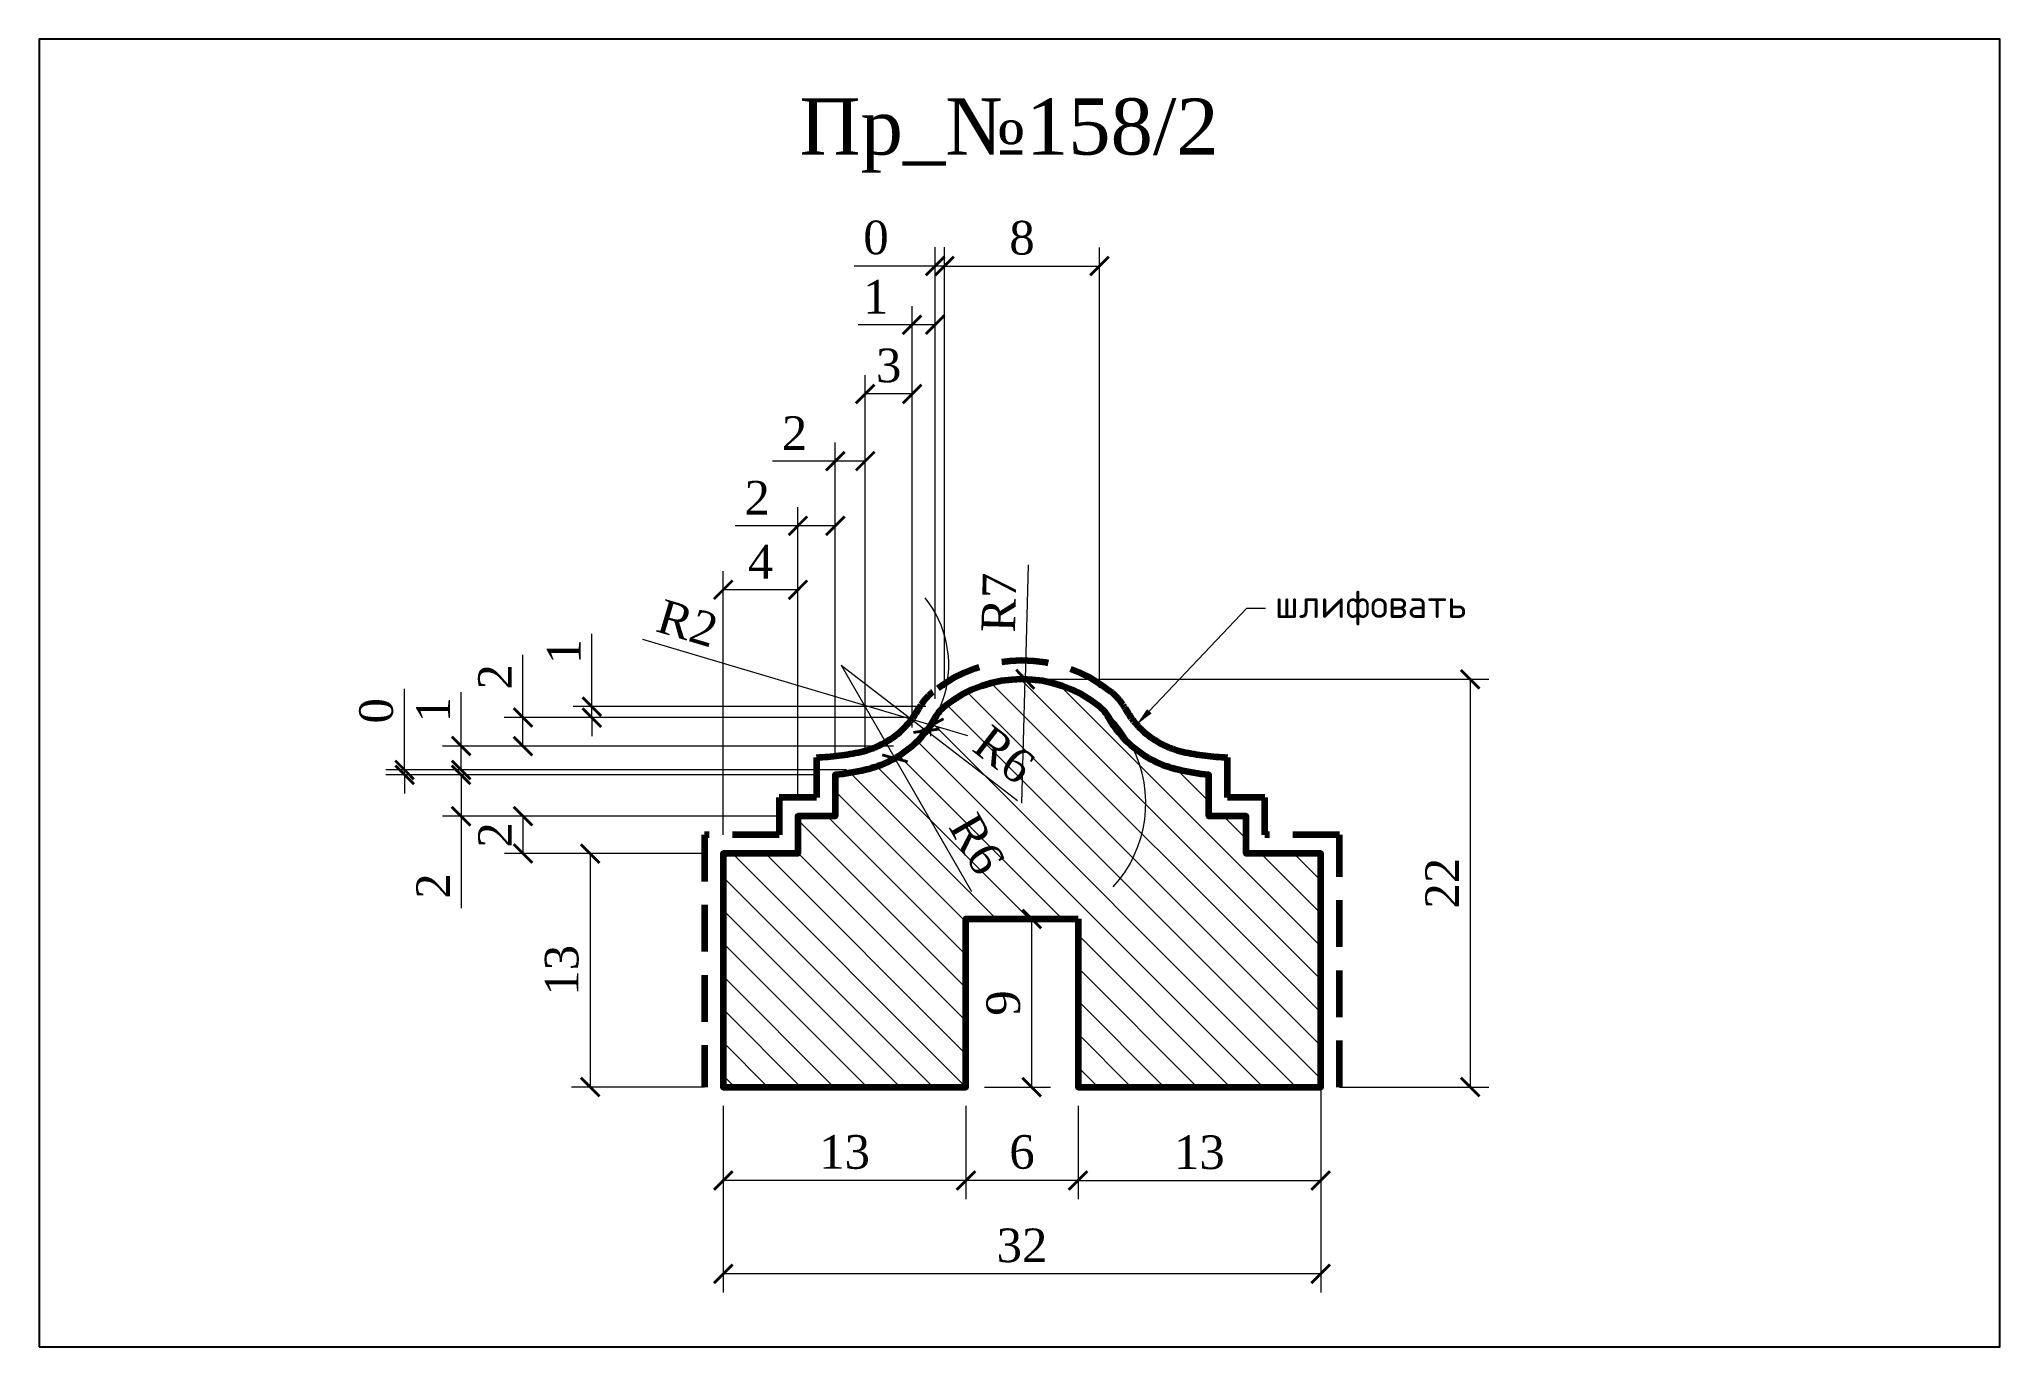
# Model space of a CAD drawing. Header units: millimetres. Extents: x 303725 to 303830, y -91577 to -91507.
import ezdxf
from ezdxf import colors
from ezdxf.entities.mleader import LeaderData, LeaderLine
from ezdxf.math import Vec2, Vec3

# ---------------------------------------------------------------- set-up
doc = ezdxf.new("R2010")
doc.units = ezdxf.units.MM
doc.header["$MEASUREMENT"] = 0
doc.linetypes.add('HIDDEN', pattern=[0.375, 0.25, -0.125])
doc.layers.add('Outside panel', color=7, linetype='Continuous', lineweight=18, true_color=0x7f5e57)
doc.layers.add('линия 50', color=1, linetype='Continuous', lineweight=211)
doc.layers.add('служебный слой РАЗМЕРЫ', color=7, linetype='Continuous', lineweight=9)
doc.layers.add('размеры в модели', color=7, linetype='Continuous')
doc.styles.add('ELECT', font='times.ttf')
doc.styles.get("Standard").update_dxf_attribs({"font": 'times.ttf'})
doc.styles.add('ЕСКД профили текст', font='isocpeur.ttf')
doc.dimstyles.new('M_1', dxfattribs={"dimtxt": 1.8, "dimasz": 1, "dimexe": 1, "dimexo": 1, "dimgap": 0.6, "dimtad": 1, "dimdec": 0, "dimdsep": 46, "dimtxsty": 'Standard', "dimblk": 'ARCHTICK', "dimcen": -5, "dimclrd": 7, "dimclre": 7, "dimclrt": 7, "dimadec": 0, "dimazin": 0, "dimtfac": 1, "dimtdec": 0, "dimtmove": 0, "dimatfit": 3, "dimfxl": 1, "dimtolj": 1, "dimtzin": 0, "dimlwd": 5, "dimlwe": 5, "dimarcsym": 0})

# ---------------------------------------------------------------- blocks, each defined once
blk = doc.blocks.new('_ArchTick')
at = {"color": 0, "linetype": 'ByBlock', "const_width": 0.15}
blk.add_lwpolyline([(-0.5, -0.5), (0.5, 0.5)], dxfattribs=at)
blk = doc.blocks.new('*D14')
at = {"layer": 'Defpoints', "color": 0, "ltscale": 1000, "transparency": 16777216}
for p in [(303777.7434726391, -91541.28741821244), (303777.5691366074, -91547.91653988791)]:
    blk.add_point(p, dxfattribs=at)
at = {"layer": 'размеры в модели', "color": 7, "lineweight": 5, "ltscale": 1000, "transparency": 16777216}
for p in [(303777.9048407878, -91535.15139984651), (303777.5691366074, -91547.91653988791)]:
    blk.add_line(p, (303777.7434726391, -91541.28741821244), dxfattribs=at)
blk.add_arc((303777.5691366074, -91547.91653988791), 6.631413668306777, 317.4527202321073, 97.13360862403772, dxfattribs=at)
at = {"layer": 'размеры в модели', "color": 7, "lineweight": 5, "ltscale": 1000, "transparency": 16777216, "rotation": 268.4935535198126}
blk.add_blockref('_ArchTick', (303777.7434726391, -91541.28741821244), dxfattribs=at)
at = {"layer": 'размеры в модели', "color": 7, "ltscale": 1000, "transparency": 16777216, "insert": (303776.3328021453, -91537.17984287831), "char_height": 1.8, "attachment_point": 5, "rotation": 88.49355351981255}
blk.add_mtext('\\A1;R7', dxfattribs=at)
blk = doc.blocks.new('*D13')
at = {"layer": 'Defpoints', "color": 0, "ltscale": 1000, "transparency": 16777216}
for p in [(303772.749054323, -91543.7383103206), (303774.6662773626, -91544.30774496858)]:
    blk.add_point(p, dxfattribs=at)
at = {"layer": 'размеры в модели', "color": 7, "lineweight": 5, "ltscale": 1000, "transparency": 16777216}
for p in [(303757.2442474432, -91539.13322574497), (303774.6662773626, -91544.30774496858)]:
    blk.add_line(p, (303772.749054323, -91543.7383103206), dxfattribs=at)
blk.add_arc((303774.6662773626, -91544.30774496858), 2.000000000465661, 134.8101578257375, 180.5005988042874, dxfattribs=at)
at = {"layer": 'размеры в модели', "color": 7, "lineweight": 5, "ltscale": 1000, "transparency": 16777216, "rotation": 343.4580475756085}
blk.add_blockref('_ArchTick', (303772.749054323, -91543.7383103206), dxfattribs=at)
at = {"layer": 'размеры в модели', "color": 7, "ltscale": 1000, "transparency": 16777216, "insert": (303759.658489861, -91538.28551700906), "char_height": 1.8, "attachment_point": 5, "rotation": 343.45804757560853}
blk.add_mtext('\\A1;R2', dxfattribs=at)
blk = doc.blocks.new('*D12')
at = {"layer": 'Defpoints', "color": 0, "ltscale": 1000, "transparency": 16777216}
for p in [(303767.8938503771, -91540.53074995901), (303772.4545479387, -91544.03983896789)]:
    blk.add_point(p, dxfattribs=at)
at = {"layer": 'размеры в модели', "color": 7, "lineweight": 5, "ltscale": 1000, "transparency": 16777216}
for p in [(303767.8938503771, -91540.53074995901), (303777.3316839799, -91547.79240186988)]:
    blk.add_line(p, (303772.4545479387, -91544.03983896789), dxfattribs=at)
at = {"layer": 'размеры в модели', "color": 7, "lineweight": 5, "ltscale": 1000, "transparency": 16777216, "rotation": 142.4246199548154}
blk.add_blockref('_ArchTick', (303772.4545479387, -91544.03983896789), dxfattribs=at)
at = {"layer": 'размеры в модели', "color": 7, "ltscale": 1000, "transparency": 16777216, "insert": (303776.6098712978, -91545.32475490581), "char_height": 1.8, "attachment_point": 5, "rotation": 322.4246199548154}
blk.add_mtext('\\A1;R6', dxfattribs=at)
blk = doc.blocks.new('*D11')
at = {"layer": 'Defpoints', "color": 0, "ltscale": 1000, "transparency": 16777216}
for p in [(303767.8938503773, -91540.53074995874), (303770.7654045015, -91545.51751693114)]:
    blk.add_point(p, dxfattribs=at)
at = {"layer": 'размеры в модели', "color": 7, "lineweight": 5, "ltscale": 1000, "transparency": 16777216}
for p in [(303767.8938503773, -91540.53074995874), (303774.8786060461, -91552.6605400909)]:
    blk.add_line(p, (303770.7654045015, -91545.51751693114), dxfattribs=at)
blk.add_arc((303767.8938503773, -91540.53074995874), 5.754447664658073, 289.9780544174308, 38.85187806397945, dxfattribs=at)
at = {"layer": 'размеры в модели', "color": 7, "lineweight": 5, "ltscale": 1000, "transparency": 16777216, "rotation": 119.934836171651}
blk.add_blockref('_ArchTick', (303770.7654045015, -91545.51751693114), dxfattribs=at)
at = {"layer": 'размеры в модели', "color": 7, "ltscale": 1000, "transparency": 16777216, "insert": (303775.1556099306, -91550.1044563803), "char_height": 1.8, "attachment_point": 5, "rotation": 299.93483617165106}
blk.add_mtext('\\A1;R6', dxfattribs=at)
blk = doc.blocks.new('*D9')
at = {"layer": 'Defpoints', "color": 0, "ltscale": 1000, "transparency": 16777216}
for p in [(303772.9195566989, -91519.16088406362), (303773.4127252282, -91542.74934609586), (303772.9195566989, -91543.33359563551)]:
    blk.add_point(p, dxfattribs=at)
at = {"layer": 'размеры в модели', "color": 7, "lineweight": 5, "ltscale": 1000, "transparency": 16777216}
for p, q in [((303772.9195566989, -91542.33359563551), (303772.9195566989, -91518.16088406362)), ((303773.4127252282, -91541.74934609586), (303773.4127252282, -91518.16088406362)), ((303772.9195566989, -91519.16088406362), (303768.5814168287, -91519.16088406362)), ((303773.4127252282, -91519.16088406362), (303772.9195566989, -91519.16088406362)), ((303773.4127252282, -91519.16088406362), (303774.4127252282, -91519.16088406362))]:
    blk.add_line(p, q, dxfattribs=at)
blk.add_blockref('_ArchTick', (303772.9195566989, -91519.16088406362), dxfattribs=at)
at = {"layer": 'размеры в модели', "color": 7, "lineweight": 5, "ltscale": 1000, "transparency": 16777216, "rotation": 180}
blk.add_blockref('_ArchTick', (303773.4127252282, -91519.16088406362), dxfattribs=at)
at = {"layer": 'размеры в модели', "color": 7, "ltscale": 1000, "transparency": 16777216, "insert": (303769.7504867638, -91517.6453108841), "char_height": 1.8, "attachment_point": 5}
blk.add_mtext('\\A1;0', dxfattribs=at)
blk = doc.blocks.new('*D8')
at = {"layer": 'Defpoints', "color": 0, "ltscale": 1000, "transparency": 16777216}
for p in [(303771.6835899532, -91522.30747037793), (303772.9195566989, -91543.33359563551), (303771.6835899532, -91544.86105501355)]:
    blk.add_point(p, dxfattribs=at)
at = {"layer": 'размеры в модели', "color": 7, "lineweight": 5, "ltscale": 1000, "transparency": 16777216}
for p, q in [((303771.6835899532, -91543.86105501355), (303771.6835899532, -91521.30747037793)), ((303772.9195566989, -91542.33359563551), (303772.9195566989, -91521.30747037793)), ((303771.6835899532, -91522.30747037793), (303768.7905834644, -91522.30747037793)), ((303772.9195566989, -91522.30747037793), (303771.6835899532, -91522.30747037793))]:
    blk.add_line(p, q, dxfattribs=at)
at = {"layer": 'размеры в модели', "color": 7, "lineweight": 5, "ltscale": 1000, "transparency": 16777216, "rotation": 180}
blk.add_blockref('_ArchTick', (303771.6835899532, -91522.30747037793), dxfattribs=at)
at = {"layer": 'размеры в модели', "color": 7, "lineweight": 5, "ltscale": 1000, "transparency": 16777216}
blk.add_blockref('_ArchTick', (303772.9195566989, -91522.30747037793), dxfattribs=at)
at = {"layer": 'размеры в модели', "color": 7, "ltscale": 1000, "transparency": 16777216, "insert": (303769.7370867088, -91520.80747037793), "char_height": 1.8, "attachment_point": 5}
blk.add_mtext('\\A1;1', dxfattribs=at)
blk = doc.blocks.new('*D7')
at = {"layer": 'Defpoints', "color": 0, "ltscale": 1000, "transparency": 16777216}
for p in [(303769.1727449144, -91526.010962515), (303771.6835899532, -91544.86105501355), (303769.1727449144, -91546.14128439725)]:
    blk.add_point(p, dxfattribs=at)
at = {"layer": 'размеры в модели', "color": 7, "lineweight": 5, "ltscale": 1000, "transparency": 16777216}
for p, q in [((303769.1727449144, -91545.14128439725), (303769.1727449144, -91525.010962515)), ((303771.6835899532, -91543.86105501355), (303771.6835899532, -91525.010962515)), ((303771.6835899532, -91526.010962515), (303769.1727449144, -91526.010962515))]:
    blk.add_line(p, q, dxfattribs=at)
at = {"layer": 'размеры в модели', "color": 7, "lineweight": 5, "ltscale": 1000, "transparency": 16777216, "rotation": 180}
blk.add_blockref('_ArchTick', (303769.1727449144, -91526.010962515), dxfattribs=at)
at = {"layer": 'размеры в модели', "color": 7, "lineweight": 5, "ltscale": 1000, "transparency": 16777216}
blk.add_blockref('_ArchTick', (303771.6835899532, -91526.010962515), dxfattribs=at)
at = {"layer": 'размеры в модели', "color": 7, "ltscale": 1000, "transparency": 16777216, "insert": (303770.4281674338, -91524.49538933548), "char_height": 1.8, "attachment_point": 5}
blk.add_mtext('\\A1;3', dxfattribs=at)
blk = doc.blocks.new('*D6')
at = {"layer": 'Defpoints', "color": 0, "ltscale": 1000, "transparency": 16777216}
for p in [(303767.5691366079, -91529.60635745303), (303769.1727449144, -91546.14128439725), (303767.5691366079, -91546.40330673885)]:
    blk.add_point(p, dxfattribs=at)
at = {"layer": 'размеры в модели', "color": 7, "lineweight": 5, "ltscale": 1000, "transparency": 16777216}
for p, q in [((303767.5691366079, -91545.40330673885), (303767.5691366079, -91528.60635745303)), ((303769.1727449144, -91545.14128439725), (303769.1727449144, -91528.60635745303)), ((303767.5691366079, -91529.60635745303), (303764.2076369683, -91529.60635745303)), ((303769.1727449144, -91529.60635745303), (303767.5691366079, -91529.60635745303))]:
    blk.add_line(p, q, dxfattribs=at)
at = {"layer": 'размеры в модели', "color": 7, "lineweight": 5, "ltscale": 1000, "transparency": 16777216, "rotation": 180}
blk.add_blockref('_ArchTick', (303767.5691366079, -91529.60635745303), dxfattribs=at)
at = {"layer": 'размеры в модели', "color": 7, "lineweight": 5, "ltscale": 1000, "transparency": 16777216}
blk.add_blockref('_ArchTick', (303769.1727449144, -91529.60635745303), dxfattribs=at)
at = {"layer": 'размеры в модели', "color": 7, "ltscale": 1000, "transparency": 16777216, "insert": (303765.3883867881, -91528.10635745303), "char_height": 1.8, "attachment_point": 5}
blk.add_mtext('\\A1;2', dxfattribs=at)
blk = doc.blocks.new('*D5')
at = {"layer": 'Defpoints', "color": 0, "ltscale": 1000, "transparency": 16777216}
for p in [(303765.5691366079, -91533.06710980395), (303767.5691366079, -91546.40330673885), (303765.5691366079, -91548.61732573011)]:
    blk.add_point(p, dxfattribs=at)
at = {"layer": 'размеры в модели', "color": 7, "lineweight": 5, "ltscale": 1000, "transparency": 16777216}
for p, q in [((303765.5691366079, -91547.61732573011), (303765.5691366079, -91532.06710980395)), ((303767.5691366079, -91545.40330673885), (303767.5691366079, -91532.06710980395)), ((303765.5691366079, -91533.06710980395), (303762.2076369683, -91533.06710980395)), ((303767.5691366079, -91533.06710980395), (303765.5691366079, -91533.06710980395))]:
    blk.add_line(p, q, dxfattribs=at)
at = {"layer": 'размеры в модели', "color": 7, "lineweight": 5, "ltscale": 1000, "transparency": 16777216, "rotation": 180}
blk.add_blockref('_ArchTick', (303765.5691366079, -91533.06710980395), dxfattribs=at)
at = {"layer": 'размеры в модели', "color": 7, "lineweight": 5, "ltscale": 1000, "transparency": 16777216}
blk.add_blockref('_ArchTick', (303767.5691366079, -91533.06710980395), dxfattribs=at)
at = {"layer": 'размеры в модели', "color": 7, "ltscale": 1000, "transparency": 16777216, "insert": (303763.3883867881, -91531.56710980395), "char_height": 1.8, "attachment_point": 5}
blk.add_mtext('\\A1;2', dxfattribs=at)
blk = doc.blocks.new('*D4')
at = {"layer": 'Defpoints', "color": 0, "ltscale": 1000, "transparency": 16777216}
for p in [(303761.5691366079, -91536.4933805167), (303765.5691366079, -91548.61732573011), (303761.5691366079, -91550.61732573011)]:
    blk.add_point(p, dxfattribs=at)
at = {"layer": 'размеры в модели', "color": 7, "lineweight": 5, "ltscale": 1000, "transparency": 16777216}
for p, q in [((303761.5691366079, -91549.61732573011), (303761.5691366079, -91535.4933805167)), ((303765.5691366079, -91547.61732573011), (303765.5691366079, -91535.4933805167)), ((303765.5691366079, -91536.4933805167), (303761.5691366079, -91536.4933805167))]:
    blk.add_line(p, q, dxfattribs=at)
at = {"layer": 'размеры в модели', "color": 7, "lineweight": 5, "ltscale": 1000, "transparency": 16777216, "rotation": 180}
blk.add_blockref('_ArchTick', (303761.5691366079, -91536.4933805167), dxfattribs=at)
at = {"layer": 'размеры в модели', "color": 7, "lineweight": 5, "ltscale": 1000, "transparency": 16777216}
blk.add_blockref('_ArchTick', (303765.5691366079, -91536.4933805167), dxfattribs=at)
at = {"layer": 'размеры в модели', "color": 7, "ltscale": 1000, "transparency": 16777216, "insert": (303763.5691366079, -91534.9933805167), "char_height": 1.8, "attachment_point": 5}
blk.add_mtext('\\A1;4', dxfattribs=at)
blk = doc.blocks.new('*D3')
at = {"layer": 'Defpoints', "color": 0, "ltscale": 1000, "transparency": 16777216}
for p in [(303777.5691366079, -91541.28512621949), (303793.5691366079, -91563.11732573011), (303801.5691366119, -91563.11732573011)]:
    blk.add_point(p, dxfattribs=at)
at = {"layer": 'размеры в модели', "color": 7, "lineweight": 5, "ltscale": 1000, "transparency": 16777216}
for p, q in [((303778.5691366079, -91541.28512621949), (303802.5691366119, -91541.28512621949)), ((303801.5691366119, -91541.28512621949), (303801.5691366119, -91563.11732573011)), ((303794.5691366079, -91563.11732573011), (303802.5691366119, -91563.11732573011))]:
    blk.add_line(p, q, dxfattribs=at)
for p, rotation in [((303801.5691366119, -91541.28512621949), 90), ((303801.5691366119, -91563.11732573011), 270)]:
    blk.add_blockref('_ArchTick', p, dxfattribs=dict(at, rotation=rotation))
at = {"layer": 'размеры в модели', "color": 7, "ltscale": 1000, "transparency": 16777216, "insert": (303800.0691366119, -91552.20122597474), "char_height": 1.8, "attachment_point": 5, "rotation": 90}
blk.add_mtext('\\A1;22', dxfattribs=at)
blk = doc.blocks.new('*D2')
at = {"layer": 'Defpoints', "color": 0, "ltscale": 1000, "transparency": 16777216}
for p in [(303754.5313963054, -91542.74934609586), (303773.4127252281, -91542.74934609586), (303772.9195566989, -91543.33359563551)]:
    blk.add_point(p, dxfattribs=at)
at = {"layer": 'размеры в модели', "color": 7, "lineweight": 5, "ltscale": 1000, "transparency": 16777216}
for p, q in [((303754.5313963054, -91542.74934609586), (303754.5313963054, -91538.85633960704)), ((303772.4127252281, -91542.74934609586), (303753.5313963054, -91542.74934609586)), ((303754.5313963054, -91543.33359563551), (303754.5313963054, -91542.74934609586)), ((303771.9195566989, -91543.33359563551), (303753.5313963054, -91543.33359563551)), ((303754.5313963054, -91543.33359563551), (303754.5313963054, -91544.33359563551))]:
    blk.add_line(p, q, dxfattribs=at)
for p, rotation in [((303754.5313963054, -91542.74934609586), 270), ((303754.5313963054, -91543.33359563551), 90)]:
    blk.add_blockref('_ArchTick', p, dxfattribs=dict(at, rotation=rotation))
at = {"layer": 'размеры в модели', "color": 7, "ltscale": 1000, "transparency": 16777216, "insert": (303753.0313963054, -91539.8028428514), "char_height": 1.8, "attachment_point": 5, "rotation": 90}
blk.add_mtext('\\A1;1', dxfattribs=at)
blk = doc.blocks.new('*D25')
at = {"layer": 'Defpoints', "color": 0, "ltscale": 1000, "transparency": 16777216}
for p in [(303750.843448377, -91543.33359563551), (303772.9195566989, -91543.33359563551), (303771.6835899532, -91544.86105501355)]:
    blk.add_point(p, dxfattribs=at)
at = {"layer": 'размеры в модели', "color": 7, "lineweight": 5, "ltscale": 1000, "transparency": 16777216}
for p, q in [((303750.843448377, -91543.33359563551), (303750.843448377, -91539.97209599601)), ((303771.9195566989, -91543.33359563551), (303749.843448377, -91543.33359563551)), ((303750.843448377, -91544.86105501355), (303750.843448377, -91543.33359563551)), ((303770.6835899532, -91544.86105501355), (303749.843448377, -91544.86105501355))]:
    blk.add_line(p, q, dxfattribs=at)
for p, rotation in [((303750.843448377, -91543.33359563551), 90), ((303750.843448377, -91544.86105501355), 270)]:
    blk.add_blockref('_ArchTick', p, dxfattribs=dict(at, rotation=rotation))
at = {"layer": 'размеры в модели', "color": 7, "ltscale": 1000, "transparency": 16777216, "insert": (303749.343448377, -91541.1528458157), "char_height": 1.8, "attachment_point": 5, "rotation": 90}
blk.add_mtext('\\A1;2', dxfattribs=at)
blk = doc.blocks.new('*D24')
at = {"layer": 'Defpoints', "color": 0, "ltscale": 1000, "transparency": 16777216}
for p in [(303747.5327593842, -91544.86105501355), (303771.6835899532, -91544.86105501355), (303769.1727449144, -91546.14128439725)]:
    blk.add_point(p, dxfattribs=at)
at = {"layer": 'размеры в модели', "color": 7, "lineweight": 5, "ltscale": 1000, "transparency": 16777216}
for p, q in [((303747.5327593842, -91544.86105501355), (303747.5327593842, -91541.96804852472)), ((303770.6835899532, -91544.86105501355), (303746.5327593842, -91544.86105501355)), ((303747.5327593842, -91546.14128439725), (303747.5327593842, -91544.86105501355)), ((303768.1727449144, -91546.14128439725), (303746.5327593842, -91546.14128439725))]:
    blk.add_line(p, q, dxfattribs=at)
for p, rotation in [((303747.5327593842, -91544.86105501355), 90), ((303747.5327593842, -91546.14128439725), 270)]:
    blk.add_blockref('_ArchTick', p, dxfattribs=dict(at, rotation=rotation))
at = {"layer": 'размеры в модели', "color": 7, "ltscale": 1000, "transparency": 16777216, "insert": (303746.0327593842, -91542.91455176908), "char_height": 1.8, "attachment_point": 5, "rotation": 90}
blk.add_mtext('\\A1;1', dxfattribs=at)
blk = doc.blocks.new('*D23')
at = {"layer": 'Defpoints', "color": 0, "ltscale": 1000, "transparency": 16777216}
for p in [(303744.5062237564, -91546.14128439725), (303769.1727449144, -91546.14128439725), (303767.5691366079, -91546.40330673885)]:
    blk.add_point(p, dxfattribs=at)
at = {"layer": 'размеры в модели', "color": 7, "lineweight": 5, "ltscale": 1000, "transparency": 16777216}
for p, q in [((303744.5062237564, -91546.14128439725), (303744.5062237564, -91541.80314452703)), ((303768.1727449144, -91546.14128439725), (303743.5062237564, -91546.14128439725)), ((303744.5062237564, -91546.40330673885), (303744.5062237564, -91546.14128439725)), ((303766.5691366079, -91546.40330673885), (303743.5062237564, -91546.40330673885)), ((303744.5062237564, -91546.40330673885), (303744.5062237564, -91547.40330673885))]:
    blk.add_line(p, q, dxfattribs=at)
for p, rotation in [((303744.5062237564, -91546.14128439725), 270), ((303744.5062237564, -91546.40330673885), 90)]:
    blk.add_blockref('_ArchTick', p, dxfattribs=dict(at, rotation=rotation))
at = {"layer": 'размеры в модели', "color": 7, "ltscale": 1000, "transparency": 16777216, "insert": (303742.9906505769, -91542.97221446208), "char_height": 1.8, "attachment_point": 5, "rotation": 90}
blk.add_mtext('\\A1;0', dxfattribs=at)
blk = doc.blocks.new('*D22')
at = {"layer": 'Defpoints', "color": 0, "ltscale": 1000, "transparency": 16777216}
for p in [(303747.5309456363, -91546.40330673885), (303767.5691366079, -91546.40330673885), (303765.5691366079, -91548.61732573011)]:
    blk.add_point(p, dxfattribs=at)
at = {"layer": 'размеры в модели', "color": 7, "lineweight": 5, "ltscale": 1000, "transparency": 16777216}
for p, q in [((303766.5691366079, -91546.40330673885), (303746.5309456363, -91546.40330673885)), ((303747.5309456363, -91546.40330673885), (303747.5309456363, -91548.61732573011)), ((303764.5691366079, -91548.61732573011), (303746.5309456363, -91548.61732573011)), ((303747.5309456363, -91548.61732573011), (303747.5309456363, -91553.53289890979))]:
    blk.add_line(p, q, dxfattribs=at)
for p, rotation in [((303747.5309456363, -91546.40330673885), 90), ((303747.5309456363, -91548.61732573011), 270)]:
    blk.add_blockref('_ArchTick', p, dxfattribs=dict(at, rotation=rotation))
at = {"layer": 'размеры в модели', "color": 7, "ltscale": 1000, "transparency": 16777216, "insert": (303746.0309456363, -91552.35214908999), "char_height": 1.8, "attachment_point": 5, "rotation": 90}
blk.add_mtext('\\A1;2', dxfattribs=at)
blk = doc.blocks.new('*D21')
at = {"layer": 'Defpoints', "color": 0, "ltscale": 1000, "transparency": 16777216}
for p in [(303750.8470758637, -91548.61732573011), (303765.5691366079, -91548.61732573011), (303761.5691366079, -91550.6173257301)]:
    blk.add_point(p, dxfattribs=at)
at = {"layer": 'размеры в модели', "color": 7, "lineweight": 5, "ltscale": 1000, "transparency": 16777216}
for p, q in [((303764.5691366079, -91548.61732573011), (303749.8470758637, -91548.61732573011)), ((303750.8470758637, -91550.6173257301), (303750.8470758637, -91548.61732573011)), ((303760.5691366079, -91550.6173257301), (303749.8470758637, -91550.6173257301))]:
    blk.add_line(p, q, dxfattribs=at)
for p, rotation in [((303750.8470758637, -91548.61732573011), 90), ((303750.8470758637, -91550.6173257301), 270)]:
    blk.add_blockref('_ArchTick', p, dxfattribs=dict(at, rotation=rotation))
at = {"layer": 'размеры в модели', "color": 7, "ltscale": 1000, "transparency": 16777216, "insert": (303749.3470758637, -91549.61732573005), "char_height": 1.8, "attachment_point": 5, "rotation": 90}
blk.add_mtext('\\A1;2', dxfattribs=at)
blk = doc.blocks.new('*D20')
at = {"layer": 'Defpoints', "color": 0, "ltscale": 1000, "transparency": 16777216}
for p in [(303774.5691366079, -91554.1173257301), (303778.0899838683, -91554.1173257301), (303774.5691366079, -91563.1173257301)]:
    blk.add_point(p, dxfattribs=at)
at = {"layer": 'размеры в модели', "color": 7, "lineweight": 5, "ltscale": 1000, "transparency": 16777216}
for p, q in [((303775.5691366079, -91554.1173257301), (303779.0899838683, -91554.1173257301)), ((303778.0899838683, -91563.1173257301), (303778.0899838683, -91554.1173257301)), ((303775.5691366079, -91563.1173257301), (303779.0899838683, -91563.1173257301))]:
    blk.add_line(p, q, dxfattribs=at)
for p, rotation in [((303778.0899838683, -91554.1173257301), 90), ((303778.0899838683, -91563.1173257301), 270)]:
    blk.add_blockref('_ArchTick', p, dxfattribs=dict(at, rotation=rotation))
at = {"layer": 'размеры в модели', "color": 7, "ltscale": 1000, "transparency": 16777216, "insert": (303776.5718151588, -91558.61732573004), "char_height": 1.8, "attachment_point": 5, "rotation": 90}
blk.add_mtext('\\A1;9', dxfattribs=at)
blk = doc.blocks.new('*D19')
at = {"layer": 'Defpoints', "color": 0, "ltscale": 1000, "transparency": 16777216}
for p in [(303761.5691366079, -91563.11732573011), (303774.5691366079, -91563.1173257301), (303761.5691366079, -91568.1173257301)]:
    blk.add_point(p, dxfattribs=at)
at = {"layer": 'размеры в модели', "color": 7, "lineweight": 5, "ltscale": 1000, "transparency": 16777216}
for p, q in [((303761.5691366079, -91564.11732573011), (303761.5691366079, -91569.1173257301)), ((303774.5691366079, -91564.1173257301), (303774.5691366079, -91569.1173257301)), ((303774.5691366079, -91568.1173257301), (303761.5691366079, -91568.1173257301))]:
    blk.add_line(p, q, dxfattribs=at)
at = {"layer": 'размеры в модели', "color": 7, "lineweight": 5, "ltscale": 1000, "transparency": 16777216, "rotation": 180}
blk.add_blockref('_ArchTick', (303761.5691366079, -91568.1173257301), dxfattribs=at)
at = {"layer": 'размеры в модели', "color": 7, "lineweight": 5, "ltscale": 1000, "transparency": 16777216}
blk.add_blockref('_ArchTick', (303774.5691366079, -91568.1173257301), dxfattribs=at)
at = {"layer": 'размеры в модели', "color": 7, "ltscale": 1000, "transparency": 16777216, "insert": (303768.0691366079, -91566.60175255057), "char_height": 1.8, "attachment_point": 5}
blk.add_mtext('\\A1;13', dxfattribs=at)
blk = doc.blocks.new('*D18')
at = {"layer": 'Defpoints', "color": 0, "ltscale": 1000, "transparency": 16777216}
for p in [(303774.5691366079, -91563.1173257301), (303780.5691366079, -91563.1173257301), (303774.5691366079, -91568.1173257301)]:
    blk.add_point(p, dxfattribs=at)
at = {"layer": 'размеры в модели', "color": 7, "lineweight": 5, "ltscale": 1000, "transparency": 16777216}
for p, q in [((303774.5691366079, -91564.1173257301), (303774.5691366079, -91569.1173257301)), ((303780.5691366079, -91564.1173257301), (303780.5691366079, -91569.1173257301)), ((303780.5691366079, -91568.1173257301), (303774.5691366079, -91568.1173257301))]:
    blk.add_line(p, q, dxfattribs=at)
at = {"layer": 'размеры в модели', "color": 7, "lineweight": 5, "ltscale": 1000, "transparency": 16777216, "rotation": 180}
blk.add_blockref('_ArchTick', (303774.5691366079, -91568.1173257301), dxfattribs=at)
at = {"layer": 'размеры в модели', "color": 7, "lineweight": 5, "ltscale": 1000, "transparency": 16777216}
blk.add_blockref('_ArchTick', (303780.5691366079, -91568.1173257301), dxfattribs=at)
at = {"layer": 'размеры в модели', "color": 7, "ltscale": 1000, "transparency": 16777216, "insert": (303777.5691366079, -91566.60175255057), "char_height": 1.8, "attachment_point": 5}
blk.add_mtext('\\A1;6', dxfattribs=at)
blk = doc.blocks.new('*D16')
at = {"layer": 'Defpoints', "color": 0, "ltscale": 1000, "transparency": 16777216}
for p in [(303761.5691366079, -91550.61732573011), (303754.4419182245, -91563.1173257301), (303761.5691366079, -91563.1173257301)]:
    blk.add_point(p, dxfattribs=at)
at = {"layer": 'размеры в модели', "color": 7, "lineweight": 5, "ltscale": 1000, "transparency": 16777216}
for p, q in [((303760.5691366079, -91550.61732573011), (303753.4419182245, -91550.61732573011)), ((303754.4419182245, -91550.61732573011), (303754.4419182245, -91563.1173257301)), ((303760.5691366079, -91563.1173257301), (303753.4419182245, -91563.1173257301))]:
    blk.add_line(p, q, dxfattribs=at)
for p, rotation in [((303754.4419182245, -91550.61732573011), 90), ((303754.4419182245, -91563.1173257301), 270)]:
    blk.add_blockref('_ArchTick', p, dxfattribs=dict(at, rotation=rotation))
at = {"layer": 'размеры в модели', "color": 7, "ltscale": 1000, "transparency": 16777216, "insert": (303752.926345045, -91556.86732573005), "char_height": 1.8, "attachment_point": 5, "rotation": 90}
blk.add_mtext('\\A1;13', dxfattribs=at)
blk = doc.blocks.new('*D15')
at = {"layer": 'Defpoints', "color": 0, "ltscale": 1000, "transparency": 16777216}
for p in [(303793.5691366079, -91550.6173257301), (303761.5691366079, -91563.1173257301), (303761.5691366079, -91573.1173257301)]:
    blk.add_point(p, dxfattribs=at)
at = {"layer": 'размеры в модели', "color": 7, "lineweight": 5, "ltscale": 1000, "transparency": 16777216}
for p, q in [((303793.5691366079, -91551.6173257301), (303793.5691366079, -91574.1173257301)), ((303761.5691366079, -91564.1173257301), (303761.5691366079, -91574.1173257301)), ((303793.5691366079, -91573.1173257301), (303761.5691366079, -91573.1173257301))]:
    blk.add_line(p, q, dxfattribs=at)
at = {"layer": 'размеры в модели', "color": 7, "lineweight": 5, "ltscale": 1000, "transparency": 16777216, "rotation": 180}
blk.add_blockref('_ArchTick', (303761.5691366079, -91573.1173257301), dxfattribs=at)
at = {"layer": 'размеры в модели', "color": 7, "lineweight": 5, "ltscale": 1000, "transparency": 16777216}
blk.add_blockref('_ArchTick', (303793.5691366079, -91573.1173257301), dxfattribs=at)
at = {"layer": 'размеры в модели', "color": 7, "ltscale": 1000, "transparency": 16777216, "insert": (303777.5691366079, -91571.60175255057), "char_height": 1.8, "attachment_point": 5}
blk.add_mtext('\\A1;32', dxfattribs=at)

msp = doc.modelspace()

# ---------------------------------------------------------------- hatches: boundary and pattern name
at = {"layer": 'Outside panel', "ltscale": 1000}
h = msp.add_hatch(dxfattribs=at)
h.set_pattern_fill('ANSI31', color=256, scale=10, angle=90)
h.set_pattern_definition([(135, (-6779.46819160023, 4698.675839944233), (-0.8838834764831844, -0.8838834764831844), [])])
edge = h.paths.add_edge_path()
edge.add_line((303780.5691366079, -91554.1173257301), (303780.5691366079, -91563.1173257301))
edge.add_line((303780.5691366079, -91563.1173257301), (303793.5691366079, -91563.1173257301))
edge.add_line((303793.5691366079, -91563.1173257301), (303793.5691366079, -91550.61732573011))
edge.add_line((303793.5691366079, -91550.61732573011), (303789.5691366079, -91550.61732573011))
edge.add_line((303789.5691366079, -91550.61732573011), (303789.5691366079, -91548.61732573011))
edge.add_line((303789.5691366079, -91548.61732573011), (303787.5691366079, -91548.6173257301))
edge.add_line((303787.5691366079, -91548.6173257301), (303787.5691366079, -91546.40330673885))
edge.add_arc((303788.8725413887, -91533.38816319621), 13.08024561918038, 257.1591004571106, 264.281167267726, ccw=False)
edge.add_arc((303787.244422839, -91540.53074995872), 5.754447664563888, 228.8086598177771, 257.15910045579517, ccw=False)
edge.add_arc((303787.2444228387, -91540.53074995888), 5.754447664303989, 209.1484885544162, 228.808659818472, ccw=False)
edge.add_arc((303780.471995853, -91544.30774496838), 2.000000000011603, 29.14848855374353, 51.18733487143215)
edge.add_arc((303777.5691366079, -91547.91653988794), 6.631413668450158, 51.18733487236276, 128.8126651280291)
edge.add_arc((303774.6662773627, -91544.30774496852), 2.000000000087711, 128.8126651246556, 150.8515114426156)
edge.add_arc((303767.8938503771, -91540.53074995904), 5.754447664185558, 311.1913401825777, 330.8515114466935, ccw=False)
edge.add_arc((303767.8938503768, -91540.5307499586), 5.754447664665386, 282.8408995433822, 311.1913401814595, ccw=False)
edge.add_arc((303766.2657318271, -91533.38816319621), 13.08024561917923, 275.71883273227405, 282.8408995428894, ccw=False)
edge.add_line((303767.5691366079, -91546.40330673885), (303767.5691366079, -91548.6173257301))
edge.add_line((303767.5691366079, -91548.6173257301), (303765.5691366079, -91548.61732573011))
edge.add_line((303765.5691366079, -91548.61732573011), (303765.5691366079, -91550.61732573011))
edge.add_line((303765.5691366079, -91550.61732573011), (303761.5691366079, -91550.61732573011))
edge.add_line((303761.5691366079, -91550.61732573011), (303761.5691366079, -91563.1173257301))
edge.add_line((303761.5691366079, -91563.1173257301), (303774.5691366079, -91563.1173257301))
edge.add_line((303774.5691366079, -91563.1173257301), (303774.5691366079, -91554.1173257301))
edge.add_line((303774.5691366079, -91554.1173257301), (303780.5691366079, -91554.1173257301))

# ---------------------------------------------------------------- linework, layer by layer
at = {"color": 6, "ltscale": 1000}
msp.add_lwpolyline([(303724.9359495829, -91577.0200837185), (303829.9359495829, -91577.0200837185), (303829.9359495829, -91507.0200837185), (303724.9359495829, -91507.0200837185)], close=True, dxfattribs=at)
at = {"layer": 'линия 50', "color": 1, "linetype": 'HIDDEN', "ltscale": 10, "true_color": 0xff0909}
msp.add_lwpolyline([(303794.5691366079, -91563.1173257301), (303794.5691366079, -91549.61732573011), (303790.5691366079, -91549.61732573011), (303790.5691366079, -91547.61732573013), (303788.5691366079, -91547.6173257301), (303788.5691366079, -91545.46459809062, -0.0497904728347522), (303786.187772835, -91545.1662934397, -0.124336991891052), (303784.1132589934, -91544.10854055738, -0.08599472403858828), (303783.0920768487, -91542.84652096908, 0.0964601215506013), (303782.3523240549, -91541.97014665962, 0.3522798257002885), (303772.7859491609, -91541.97014665962, 0.09646012154964843), (303772.0461963671, -91542.84652096903, -0.0859947240379801), (303771.0250142223, -91544.10854055738, -0.1243369918910521), (303768.9505003807, -91545.16629343972, -0.0497904728347522), (303766.5691366079, -91545.4645980906), (303766.5691366079, -91547.61732573011), (303764.5691366079, -91547.61732573011), (303764.5691366079, -91549.61732573011), (303760.5691366079, -91549.61732573011), (303760.5691366079, -91563.1173257301)], format="xyb", dxfattribs=at)
at = {"layer": 'линия 50', "color": 7}
msp.add_lwpolyline([(303780.5691366079, -91554.1173257301), (303780.5691366079, -91563.1173257301), (303793.5691366079, -91563.1173257301), (303793.5691366079, -91550.61732573011), (303789.5691366079, -91550.61732573011), (303789.5691366079, -91548.61732573011), (303787.5691366079, -91548.6173257301), (303787.5691366079, -91546.40330673885, -0.03108588614529053), (303785.9655283014, -91546.14128439725, -0.1243369918912804), (303783.4546832626, -91544.86105501355, -0.08599472403888335), (303782.2187165168, -91543.33359563551, 0.09646012155216632), (303781.7255479876, -91542.74934609586, 0.3522798257018151), (303773.4127252282, -91542.74934609586, 0.09646012155216632), (303772.9195566989, -91543.33359563551, -0.08599472403888335), (303771.6835899532, -91544.86105501355, -0.1243369918912804), (303769.1727449144, -91546.14128439725, -0.03108588614529053), (303767.5691366079, -91546.40330673885), (303767.5691366079, -91548.6173257301), (303765.5691366079, -91548.61732573011), (303765.5691366079, -91550.61732573011), (303761.5691366079, -91550.61732573011), (303761.5691366079, -91563.1173257301), (303774.5691366079, -91563.1173257301), (303774.5691366079, -91554.1173257301)], format="xyb", close=True, dxfattribs=at)

# ---------------------------------------------------------------- texts
at = {"color": 7, "ltscale": 1000, "style": 'ELECT'}
msp.add_text('Пр_№158/2', height=3, dxfattribs=at).set_placement((303765.6554015066, -91513.19264506189))

# ---------------------------------------------------------------- dimensions: what is measured, and where the dimension line sits
at = {"layer": 'размеры в модели', "color": 0, "ltscale": 1000}
for base, p1, p2, picture, middle in [((303772.9195566989, -91519.16088406362), (303773.4127252282, -91542.74934609586), (303772.9195566989, -91543.33359563551), '*D9', (303769.7504867638, -91517.6453108841)), ((303771.6835899532, -91522.30747037793), (303772.9195566989, -91543.33359563551), (303771.6835899532, -91544.86105501355), '*D8', (303769.7370867088, -91520.80747037793)), ((303769.1727449144, -91526.010962515), (303771.6835899532, -91544.86105501355), (303769.1727449144, -91546.14128439725), '*D7', (303770.4281674338, -91524.49538933548)), ((303767.5691366079, -91529.60635745303), (303769.1727449144, -91546.14128439725), (303767.5691366079, -91546.40330673885), '*D6', (303765.3883867881, -91528.10635745303)), ((303761.5691366079, -91536.4933805167), (303765.5691366079, -91548.61732573011), (303761.5691366079, -91550.61732573011), '*D4', (303763.5691366079, -91534.9933805167)), ((303761.5691366079, -91568.1173257301), (303774.5691366079, -91563.1173257301), (303761.5691366079, -91563.11732573011), '*D19', (303768.0691366079, -91566.60175255057)), ((303774.5691366079, -91568.1173257301), (303780.5691366079, -91563.1173257301), (303774.5691366079, -91563.1173257301), '*D18', (303777.5691366079, -91566.60175255057))]:
    dim = msp.add_linear_dim(base=base, p1=p1, p2=p2, dimstyle='M_1', override={"dimtxt": 1.8}, dxfattribs=at)
    dim.commit()
    dim.dimension.update_dxf_attribs({"geometry": picture, "text_midpoint": middle})
for base, p1, p2 in [((303781.7255479876, -91519.1614313913), (303773.4127252282, -91542.7493460959), (303781.7255479876, -91542.7493460959)), ((303793.5691366079, -91568.1173257301), (303780.5691366079, -91563.1173257301), (303793.5691366079, -91563.1173257301))]:
    msp.add_linear_dim(base=base, p1=p1, p2=p2, dimstyle='M_1', override={"dimtxt": 1.8}, dxfattribs=at).render()
for base, p1, p2, picture, middle in [((303765.5691366079, -91533.06710980395), (303767.5691366079, -91546.40330673885), (303765.5691366079, -91548.61732573011), '*D5', (303763.3883867881, -91533.06710980395)), ((303761.5691366079, -91573.1173257301), (303793.5691366079, -91550.6173257301), (303761.5691366079, -91563.1173257301), '*D15', (303777.5691366079, -91573.1173257301))]:
    dim = msp.add_linear_dim(base=base, p1=p1, p2=p2, dimstyle='M_1', override={"dimtxt": 1.8}, dxfattribs=at)
    dim.commit()
    dim.dimension.update_dxf_attribs({"geometry": picture, "text_midpoint": middle, "dimtype": 128})
for center, mpoint, picture, middle in [((303777.5691366074, -91547.91653988791), (303777.7434726391, -91541.28741821244), '*D14', (303776.3328021453, -91537.17984287831)), ((303767.8938503771, -91540.53074995901), (303772.4545479387, -91544.03983896789), '*D12', (303776.6098712978, -91545.32475490581))]:
    dim = msp.add_radius_dim(center=center, mpoint=mpoint, dimstyle='M_1', override={"dimtxt": 1.8}, dxfattribs=at)
    dim.commit()
    dim.dimension.update_dxf_attribs({"geometry": picture, "text_midpoint": middle})
for center, mpoint, picture, middle in [((303774.6662773626, -91544.30774496858), (303772.749054323, -91543.7383103206), '*D13', (303759.2314138751, -91539.72343428842)), ((303767.8938503773, -91540.53074995874), (303770.7654045015, -91545.51751693114), '*D11', (303773.8422240565, -91550.86074971508))]:
    dim = msp.add_radius_dim(center=center, mpoint=mpoint, dimstyle='M_1', override={"dimtxt": 1.8}, dxfattribs=at)
    dim.commit()
    dim.dimension.update_dxf_attribs({"geometry": picture, "text_midpoint": middle, "dimtype": 132})
for base, p1, p2, picture, middle in [((303754.5313963054, -91542.74934609586), (303772.9195566989, -91543.33359563551), (303773.4127252281, -91542.74934609586), '*D2', (303753.0313963054, -91539.8028428514)), ((303750.843448377, -91543.33359563551), (303771.6835899532, -91544.86105501355), (303772.9195566989, -91543.33359563551), '*D25', (303749.343448377, -91541.1528458157)), ((303801.5691366119, -91563.11732573011), (303777.5691366079, -91541.28512621949), (303793.5691366079, -91563.11732573011), '*D3', (303800.0691366119, -91552.20122597474)), ((303744.5062237564, -91546.14128439725), (303767.5691366079, -91546.40330673885), (303769.1727449144, -91546.14128439725), '*D23', (303742.9906505769, -91542.97221446208)), ((303747.5327593842, -91544.86105501355), (303769.1727449144, -91546.14128439725), (303771.6835899532, -91544.86105501355), '*D24', (303746.0327593842, -91542.91455176908)), ((303754.4419182245, -91563.1173257301), (303761.5691366079, -91550.61732573011), (303761.5691366079, -91563.1173257301), '*D16', (303752.926345045, -91556.86732573005)), ((303778.0899838683, -91554.1173257301), (303774.5691366079, -91563.1173257301), (303774.5691366079, -91554.1173257301), '*D20', (303776.5718151588, -91558.61732573004))]:
    dim = msp.add_linear_dim(base=base, p1=p1, p2=p2, angle=270, dimstyle='M_1', override={"dimtxt": 1.8}, dxfattribs=at)
    dim.commit()
    dim.dimension.update_dxf_attribs({"geometry": picture, "text_midpoint": middle})
for base, p1, p2, picture, middle in [((303747.5309456363, -91546.40330673885), (303765.5691366079, -91548.61732573011), (303767.5691366079, -91546.40330673885), '*D22', (303747.5309456363, -91552.35214908999)), ((303750.8470758637, -91548.61732573011), (303761.5691366079, -91550.6173257301), (303765.5691366079, -91548.61732573011), '*D21', (303750.8470758637, -91549.61732573005))]:
    dim = msp.add_linear_dim(base=base, p1=p1, p2=p2, angle=270, dimstyle='M_1', override={"dimtxt": 1.8}, dxfattribs=at)
    dim.commit()
    dim.dimension.update_dxf_attribs({"geometry": picture, "text_midpoint": middle, "dimtype": 128})

# ---------------------------------------------------------------- leaders
at = {"layer": 'служебный слой РАЗМЕРЫ'}
ml = msp.add_multileader_mtext('Standard', dxfattribs=at)
ml.set_content('\\A1;шлифовать', color=256, style='ЕСКД профили текст')
ml.set_leader_properties(color=256, linetype='ByLayer', lineweight=-1)
ml.build(insert=Vec2(0, 0))
ml.multileader.update_dxf_attribs({"dogleg_length": 1, "arrow_head_size": 1})
ctx = ml.context
ctx.base_point, ctx.char_height, ctx.arrow_head_size, ctx.landing_gap_size, ctx.plane_origin = Vec3(303790.6037684118, -91537.47774204292), 1.5, 1, 0.5, Vec3(303809.6384995971, -91506.62235428554)
notes = []
notes.append((ctx, [(1, (1, 1, 0), (303789.6037684118, -91537.47774204292), (1, 0), 1, [(0, [(303783.6996083273, -91543.7267142447)], 0, [])])]))
ctx.mtext.insert, ctx.mtext.flow_direction = Vec3(303791.1037684118, -91536.50274204291), 5
for ctx, leaders in notes:
    for number, flags, end, landing, length, lines in leaders:
        leader = LeaderData()
        leader.index, (leader.has_last_leader_line, leader.has_dogleg_vector, leader.attachment_direction) = number, flags
        leader.last_leader_point, leader.dogleg_vector, leader.dogleg_length = Vec3(end), Vec3(landing), length
        for number, points, colour, breaks in lines:
            line = LeaderLine()
            line.index, line.vertices, line.color, line.breaks = number, Vec3.list(points), colors.encode_raw_color(colour), breaks
            leader.lines.append(line)
        ctx.leaders.append(leader)

doc.saveas('drawing.dxf')
